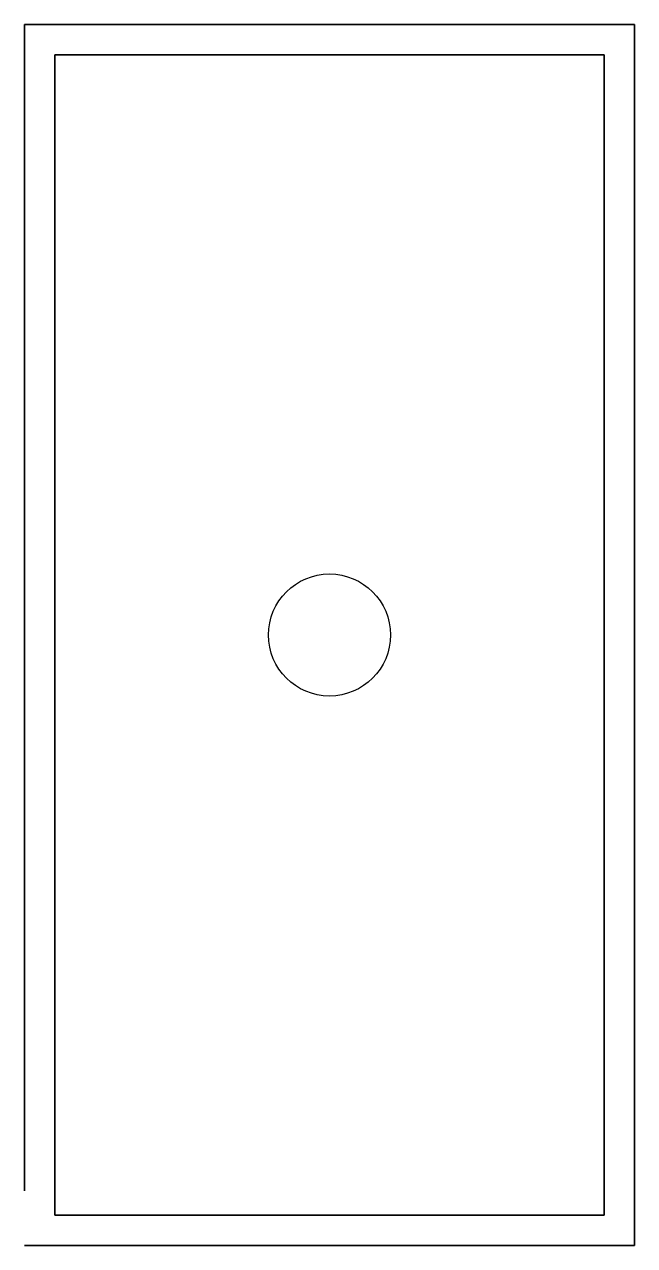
# Model space of a CAD drawing. Header units: millimetres. Extents: x 2427.5 to 2447.5, y 1797.5 to 1837.5.
import ezdxf

# ---------------------------------------------------------------- set-up
doc = ezdxf.new("R2010")
doc.units = ezdxf.units.MM

msp = doc.modelspace()

# ---------------------------------------------------------------- linework, layer by layer
for p, q in [((2427.512, 1837.541), (2428.512, 1837.541)), ((2427.512, 1837.541, 15), (2447.512, 1837.541, 15)), ((2427.512, 1799.333, 15), (2427.512, 1837.541, 15)), ((2447.512, 1837.541), (2447.512, 1836.541)), ((2447.512, 1837.541, 15), (2447.512, 1797.541, 15)), ((2446.512, 1836.541, 15), (2428.512, 1836.541, 15)), ((2428.512, 1836.541, 15), (2428.512, 1798.541, 15)), ((2446.512, 1798.541, 15), (2446.512, 1836.541, 15)), ((2428.512, 1798.541, 15), (2446.512, 1798.541, 15)), ((2447.512, 1797.541), (2447.512, 1798.541)), ((2447.512, 1797.541, 15), (2427.512, 1797.541, 15)), ((2447.512, 1797.541), (2446.512, 1797.541))]:
    msp.add_line(p, q)
at = {"extrusion": (0, 0, -1)}
for p, q in [((2447.512, 1837.541), (2427.512, 1837.541)), ((2427.512, 1837.541), (2427.512, 1799.333)), ((2447.512, 1797.541), (2447.512, 1837.541)), ((2428.512, 1798.541), (2428.512, 1836.541)), ((2428.512, 1836.541), (2446.512, 1836.541)), ((2446.512, 1836.541), (2446.512, 1798.541)), ((2446.512, 1798.541), (2428.512, 1798.541)), ((2427.512, 1797.541), (2447.512, 1797.541))]:
    msp.add_line(p, q, dxfattribs=at)
at = {"extrusion": (-1, 0, 0)}
for p, q in [((2427.512, 1799.333, 15), (2427.512, 1837.541, 15)), ((2427.512, 1837.541), (2427.512, 1837.541, 15)), ((2427.512, 1837.541), (2427.512, 1799.333)), ((2428.512, 1836.541), (2428.512, 1834.541)), ((2427.512, 1834.541, 2), (2427.512, 1834.541, 13)), ((2427.512, 1834.541, 13), (2427.512, 1801.333, 13)), ((2427.512, 1801.333, 2), (2427.512, 1834.541, 2)), ((2447.512, 1797.541), (2447.512, 1817.541)), ((2427.512, 1801.333, 13), (2427.512, 1801.333, 2)), ((2428.512, 1798.541), (2428.512, 1801.333)), ((2428.512, 1798.541), (2428.512, 1798.541, 2)), ((2428.512, 1798.541, 15), (2428.512, 1798.541, 13)), ((2428.512, 1798.541, 13), (2428.512, 1798.541, 2)), ((2427.512, 1797.541, 2), (2427.512, 1797.541, 13))]:
    msp.add_line(p, q, dxfattribs=at)
msp.add_circle((2437.512, 1817.541), 2)

doc.saveas('drawing.dxf')
